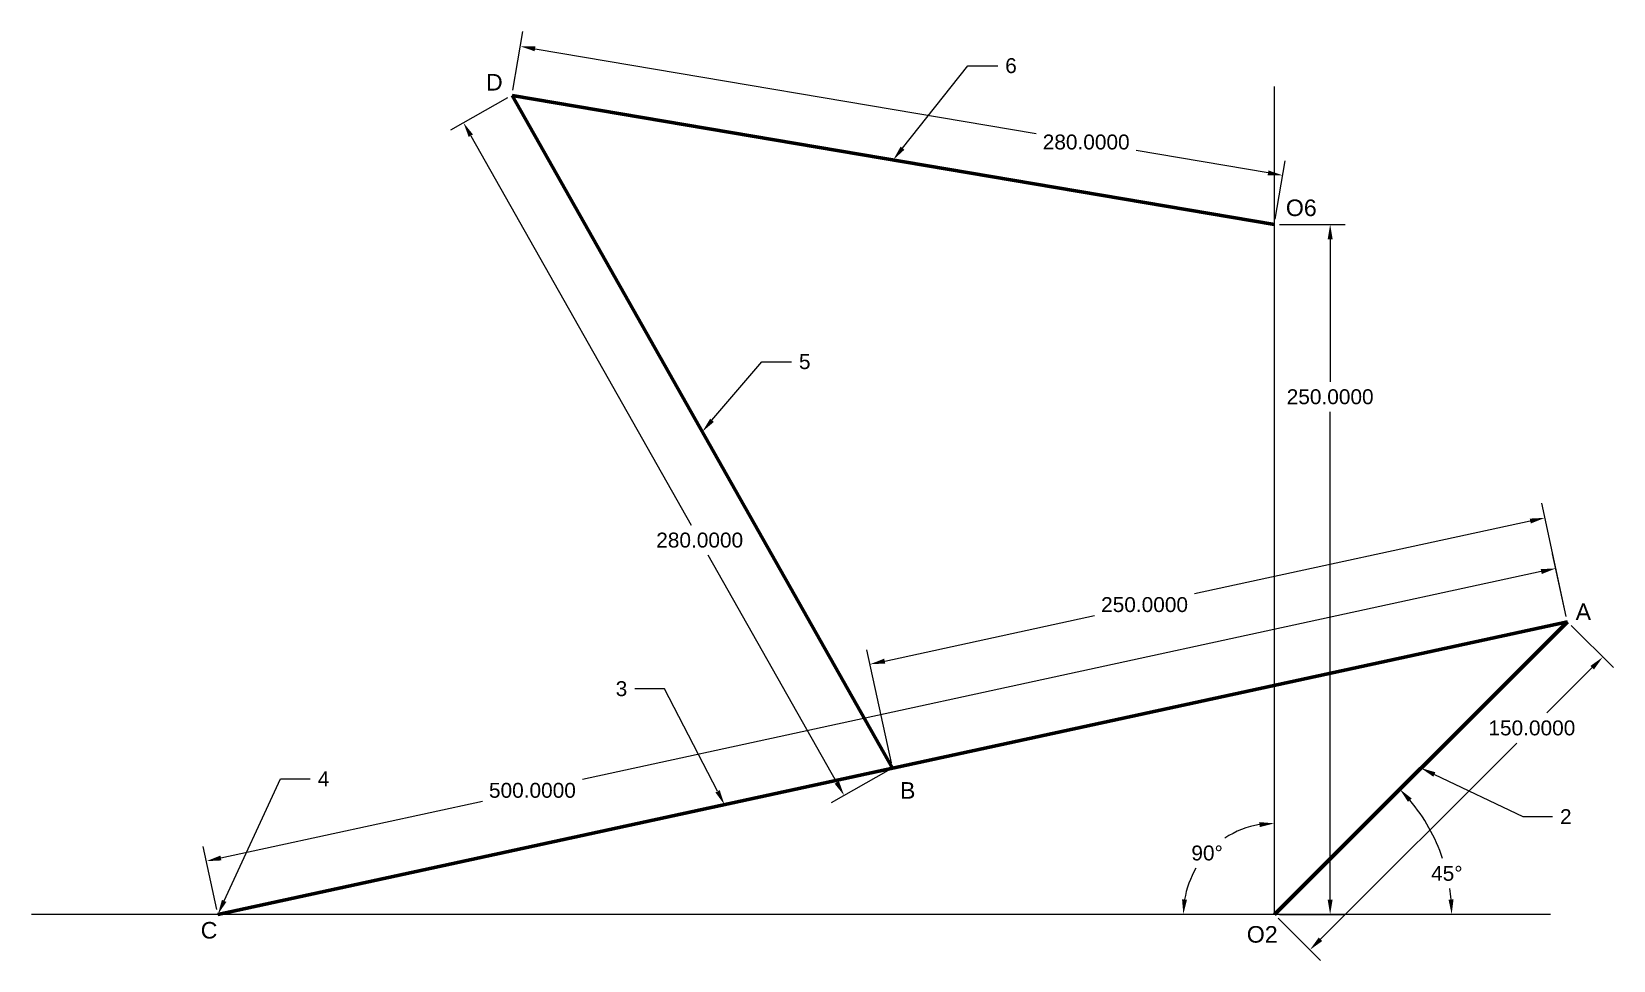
# Model space of a CAD drawing. Header units: inches. Extents: x -450 to 123, y -17 to 320.
import ezdxf
from ezdxf import colors
from ezdxf.entities.mleader import LeaderData, LeaderLine
from ezdxf.math import Vec2, Vec3

# ---------------------------------------------------------------- set-up
doc = ezdxf.new("R2010")
doc.units = ezdxf.units.IN
doc.header["$MEASUREMENT"] = 0
doc.styles.add('Annotative', font='arial.ttf')
doc.styles.get("Standard").update_dxf_attribs({"font": 'arial.ttf'})
doc.dimstyles.new('Annotative', dxfattribs={"dimscale": 0, "dimtxt": 0.18, "dimasz": 0.18, "dimexe": 0.18, "dimexo": 0.0625, "dimgap": 0.09, "dimtad": 0, "dimtih": 1, "dimtoh": 1, "dimdec": 4, "dimzin": 0, "dimdsep": 46, "dimtxsty": 'Standard', "dimcen": 0.09, "dimadec": 0, "dimazin": 0, "dimtfac": 1, "dimtdec": 4, "dimtofl": 0, "dimtmove": 0, "dimatfit": 3, "dimfxl": 1, "dimtolj": 1, "dimtzin": 0, "dimarcsym": 0})

# ---------------------------------------------------------------- blocks, each defined once
blk = doc.blocks.new('*D1')
at = {"color": 0, "lineweight": -2, "transparency": 16777216}
for p, q in [((-275.75, 298.61), (-272.16, 319.85)), ((-267.73, 313.62), (-86.31, 282.89)), ((-2.32, 268.66), (-50.03, 276.75)), ((0.31, 251.85), (3.91, 273.09))]:
    blk.add_line(p, q, dxfattribs=at)
at = {"color": 0, "transparency": 16777216}
for points in [[(-267.58, 314.51), (-267.88, 312.74), (-273.06, 314.53)], [(-2.17, 269.55), (-2.47, 267.78), (3.01, 267.76)]]:
    blk.add_solid(points, dxfattribs=at)
at = {"layer": 'Defpoints', "color": 0, "transparency": 16777216}
for p in [(-273.06, 314.53), (-276.07, 296.76), (0, 250)]:
    blk.add_point(p, dxfattribs=at)
at = {"color": 0, "transparency": 16777216, "insert": (-68.17, 279.82), "char_height": 5.4, "attachment_point": 5}
blk.add_mtext('\\A1;280.0000', dxfattribs=at)
blk = doc.blocks.new('*D2')
at = {"color": 0, "lineweight": -2, "transparency": 16777216}
for p, q in [((-277.7, 295.84), (-298.33, 284.17)), ((-290.97, 282.13), (-211.2, 141.06)), ((-158.47, 47.8), (-205.03, 130.14)), ((-139.88, 52.11), (-160.51, 40.44))]:
    blk.add_line(p, q, dxfattribs=at)
at = {"color": 0, "transparency": 16777216}
for points in [[(-290.19, 282.57), (-291.76, 281.69), (-293.63, 286.83)], [(-157.68, 48.24), (-159.25, 47.36), (-155.81, 43.1)]]:
    blk.add_solid(points, dxfattribs=at)
at = {"layer": 'Defpoints', "color": 0, "transparency": 16777216}
for p in [(-276.07, 296.76), (-293.63, 286.83), (-138.24, 53.03)]:
    blk.add_point(p, dxfattribs=at)
at = {"color": 0, "transparency": 16777216, "insert": (-208.11, 135.6), "char_height": 5.4, "attachment_point": 5}
blk.add_mtext('\\A1;280.0000', dxfattribs=at)
blk = doc.blocks.new('*D3')
at = {"color": 0, "lineweight": -2, "transparency": 16777216}
for p, q in [((105.67, 107.9), (100.73, 130.65)), ((96.6, 124.22), (-250.58, 48.86)), ((-381.47, 20.45), (-286.77, 41)), ((-382.95, 1.83), (-387.89, 24.58))]:
    blk.add_line(p, q, dxfattribs=at)
at = {"color": 0, "transparency": 16777216}
for points in [[(96.41, 125.1), (96.79, 123.34), (101.88, 125.37)], [(-381.66, 21.33), (-381.28, 19.57), (-386.74, 19.3)]]:
    blk.add_solid(points, dxfattribs=at)
at = {"layer": 'Defpoints', "color": 0, "transparency": 16777216}
for p in [(101.88, 125.37), (106.07, 106.07), (-382.55, 0)]:
    blk.add_point(p, dxfattribs=at)
at = {"color": 0, "transparency": 16777216, "insert": (-268.68, 44.93), "char_height": 5.4, "attachment_point": 5}
blk.add_mtext('\\A1;500.0000', dxfattribs=at)
blk = doc.blocks.new('*D4')
at = {"color": 0, "lineweight": -2, "transparency": 16777216}
for p, q in [((107.39, 104.74), (122.72, 89.42)), ((115.08, 89.42), (98.66, 72.99)), ((16.65, -9.01), (87.74, 62.08)), ((1.33, -1.33), (16.65, -16.65))]:
    blk.add_line(p, q, dxfattribs=at)
at = {"color": 0, "transparency": 16777216}
for points in [[(114.44, 90.05), (115.72, 88.78), (118.9, 93.23)], [(16.01, -8.38), (17.29, -9.65), (12.83, -12.83)]]:
    blk.add_solid(points, dxfattribs=at)
at = {"layer": 'Defpoints', "color": 0, "transparency": 16777216}
for p in [(106.07, 106.07), (118.9, 93.23), (0, 0)]:
    blk.add_point(p, dxfattribs=at)
at = {"color": 0, "transparency": 16777216, "insert": (93.2, 67.54), "char_height": 5.4, "attachment_point": 5}
blk.add_mtext('\\A1;150.0000', dxfattribs=at)
blk = doc.blocks.new('*D5')
at = {"color": 0, "lineweight": -2, "transparency": 16777216}
for start, end in [(18.4416, 40.1768), (4.8232, 8.4295)]:
    blk.add_arc((0, 0), 64.17, start, end, dxfattribs=at)
at = {"color": 0, "transparency": 16777216}
for points in [[(48.36, 40.79), (49.69, 42.01), (45.37, 45.37)], [(64.84, 5.43), (63.04, 5.36), (64.17, 0)]]:
    blk.add_solid(points, dxfattribs=at)
at = {"layer": 'Defpoints', "color": 0, "transparency": 16777216}
for p in [(106.07, 106.07), (55.57, 32.08), (-450, 0), (0, 0), (100, 0)]:
    blk.add_point(p, dxfattribs=at)
at = {"color": 0, "transparency": 16777216, "insert": (62.42, 14.85), "char_height": 5.4, "attachment_point": 5}
blk.add_mtext('\\A1;45°', dxfattribs=at)
blk = doc.blocks.new('*D6')
at = {"color": 0, "lineweight": -2, "transparency": 16777216}
for start, end in [(99.3878, 122.9533), (149.4477, 170.6122)]:
    blk.add_arc((0, 0), 32.99, start, end, dxfattribs=at)
at = {"color": 0, "transparency": 16777216}
for points in [[(-5.46, 33.45), (-5.31, 31.66), (0, 32.99)], [(-31.66, 5.31), (-33.45, 5.46), (-32.99, 0)]]:
    blk.add_solid(points, dxfattribs=at)
at = {"layer": 'Defpoints', "color": 0, "transparency": 16777216}
for p in [(0, 300), (-16.5, 28.57), (-450, 0), (0, 0), (100, 0)]:
    blk.add_point(p, dxfattribs=at)
at = {"color": 0, "transparency": 16777216, "insert": (-24.38, 22.23), "char_height": 5.4, "attachment_point": 5}
blk.add_mtext('\\A1;90°', dxfattribs=at)
blk = doc.blocks.new('*D7')
at = {"color": 0, "lineweight": -2, "transparency": 16777216}
for p, q in [((1.87, 250), (25.57, 250)), ((20.17, 244.6), (20.17, 192.99)), ((20.17, 5.4), (20.17, 182.07)), ((1.87, 0), (25.57, 0))]:
    blk.add_line(p, q, dxfattribs=at)
at = {"color": 0, "transparency": 16777216}
for points in [[(19.27, 244.6), (21.07, 244.6), (20.17, 250)], [(19.27, 5.4), (21.07, 5.4), (20.17, 0)]]:
    blk.add_solid(points, dxfattribs=at)
at = {"layer": 'Defpoints', "color": 0, "transparency": 16777216}
for p in [(0, 250), (0, 0), (20.17, 0)]:
    blk.add_point(p, dxfattribs=at)
at = {"color": 0, "transparency": 16777216, "insert": (20.17, 187.53), "char_height": 5.4, "attachment_point": 5}
blk.add_mtext('\\A1;250.0000', dxfattribs=at)
blk = doc.blocks.new('*D8')
at = {"color": 0, "lineweight": -2, "transparency": 16777216}
for p, q in [((105.67, 107.9), (96.76, 148.95)), ((92.62, 142.53), (-28.89, 116.15)), ((-141.13, 91.79), (-65.18, 108.28)), ((-138.64, 54.87), (-147.55, 95.92))]:
    blk.add_line(p, q, dxfattribs=at)
at = {"color": 0, "transparency": 16777216}
for points in [[(92.43, 143.41), (92.82, 141.65), (97.9, 143.68)], [(-141.32, 92.67), (-140.94, 90.91), (-146.41, 90.64)]]:
    blk.add_solid(points, dxfattribs=at)
at = {"layer": 'Defpoints', "color": 0, "transparency": 16777216}
for p in [(97.9, 143.68), (106.07, 106.07), (-138.24, 53.03)]:
    blk.add_point(p, dxfattribs=at)
at = {"color": 0, "transparency": 16777216, "insert": (-47.03, 112.22), "char_height": 5.4, "attachment_point": 5}
blk.add_mtext('\\A1;250.0000', dxfattribs=at)

msp = doc.modelspace()

# ---------------------------------------------------------------- linework, layer by layer
at = {"color": 18, "lineweight": 15, "true_color": 0x000000}
for p, q in [((0, 0), (0, 300)), ((100, 0), (-450, 0))]:
    msp.add_line(p, q, dxfattribs=at)
at = {"color": 40, "lineweight": 60, "true_color": 0xf8d731}
for p, q in [((0, 250), (-276.06725, 296.76405)), ((-138.24424, 53.03301), (-276.06725, 296.76405)), ((106.06602, 106.06602), (-382.55449, 0)), ((0, 0), (106.06602, 106.06602))]:
    msp.add_line(p, q, dxfattribs=at)

# ---------------------------------------------------------------- texts
at = {"char_height": 6, "attachment_point": 1, "style": 'Annotative'}
for s, insert in [('D', (-285.48935, 304.50563)), ('O6', (4.13298, 259.01733)), ('A', (109.04982, 112.66204)), ('B', (-135.58701, 47.92473)), ('C', (-388.7909, -2.73482))]:
    msp.add_mtext(s, dxfattribs=dict(at, insert=insert))
at = {"insert": (-10.0109, -4.22235), "char_height": 6, "width": 5.684341886080801e-14, "attachment_point": 1, "style": 'Annotative'}
msp.add_mtext('O2', dxfattribs=at)

# ---------------------------------------------------------------- dimensions: what is measured, and where the dimension line sits
for base, p1, p2, angle, picture, middle in [((-273.05843, 314.52628), (0, 250), (-276.06725, 296.76405), 170.3857222, '*D1', (-68.17007, 279.81949)), ((-293.63141, 286.83201), (-138.24424, 53.03301), (-276.06725, 296.76405), 119.4869317, '*D2', (-208.11319, 135.5986)), ((20.17191, 0), (0, 250), (0, 0), 270, '*D7', (20.17191, 187.52855)), ((97.90159, 143.67757), (-138.24424, 53.03301), (106.06602, 106.06602), 12.2473242, '*D8', (-47.03475, 112.2159)), ((101.87575, 125.36956), (-382.55449, 0), (106.06602, 106.06602), 12.2473242, '*D3', (-268.6785, 44.93246)), ((118.8971, 93.23493), (0, 0), (106.06602, 106.06602), 45, '*D4', (93.19996, 67.53778))]:
    dim = msp.add_linear_dim(base=base, p1=p1, p2=p2, angle=angle, dimstyle='Annotative')
    dim.commit()
    dim.dimension.update_dxf_attribs({"geometry": picture, "text_midpoint": middle, "dimtype": 161})
for base, line1, line2, picture, middle in [((-16.4972, 28.57398), ((0, 0), (0, 300)), ((100, 0), (-450, 0)), '*D6', (-24.38244, 22.22896)), ((55.5705, 32.08364), ((100, 0), (-450, 0)), ((0, 0), (106.06602, 106.06602)), '*D5', (62.42472, 14.85245))]:
    dim = msp.add_angular_dim_2l(base=base, line1=line1, line2=line2, dimstyle='Annotative')
    dim.commit()
    dim.dimension.update_dxf_attribs({"geometry": picture, "text_midpoint": middle, "dimtype": 162})

# ---------------------------------------------------------------- leaders
ml = msp.add_multileader_mtext('Standard')
ml.set_content('6', color=256)
ml.set_leader_properties()
ml.build(insert=Vec2(0, 0))
ml.multileader.update_dxf_attribs({"dogleg_length": 0.36, "arrow_head_size": 5.4, "scale": 30})
ctx = ml.context
ctx.base_point, ctx.scale, ctx.char_height, ctx.arrow_head_size, ctx.landing_gap_size, ctx.plane_origin = Vec3(-100.18799, 307.48094), 30, 5.4, 5.4, 2.7, Vec3(-138.03362, 273.38202)
notes = []
notes.append((ctx, [(0, (1, 1, 0), (-110.98799, 307.48094), (1, 0), 10.8, [(0, [(-138.03362, 273.38202)], 0, [])])]))
ctx.mtext.insert, ctx.mtext.flow_direction = Vec3(-97.48799, 310.22699), 5
ml = msp.add_multileader_mtext('Standard')
ml.set_content('5', color=256)
ml.set_leader_properties()
ml.build(insert=Vec2(0, 0))
ml.multileader.update_dxf_attribs({"dogleg_length": 0.36, "arrow_head_size": 5.4, "scale": 30})
ctx = ml.context
ctx.base_point, ctx.scale, ctx.char_height, ctx.arrow_head_size, ctx.landing_gap_size, ctx.plane_origin = Vec3(-174.86618, 200.24755), 30, 5.4, 5.4, 2.7, Vec3(-207.15574, 174.89853)
notes.append((ctx, [(0, (1, 1, 0), (-185.66618, 200.24755), (1, 0), 10.8, [(0, [(-207.15574, 174.89853)], 0, [])])]))
ctx.mtext.insert, ctx.mtext.flow_direction = Vec3(-172.16618, 202.99359), 5
ml = msp.add_multileader_mtext('Standard')
ml.set_content('3', color=256)
ml.set_leader_properties()
ml.build(insert=Vec2(0, 0))
ml.multileader.update_dxf_attribs({"dogleg_length": 0.36, "arrow_head_size": 5.4, "scale": 30})
ctx = ml.context
ctx.base_point, ctx.scale, ctx.char_height, ctx.arrow_head_size, ctx.landing_gap_size, ctx.plane_origin = Vec3(-240.57351, 81.74984), 30, 5.4, 5.4, 2.7, Vec3(-199.15607, 39.81073)
ctx.text_align_type = 2
notes.append((ctx, [(0, (1, 1, 0), (-220.83736, 81.74984), (-1, 0), 10.8, [(0, [(-199.15607, 39.81073)], 0, [])])]))
ctx.mtext.insert, ctx.mtext.alignment, ctx.mtext.flow_direction = Vec3(-234.33736, 84.49773), 3, 5
ml = msp.add_multileader_mtext('Standard')
ml.set_content('4', color=256)
ml.set_leader_properties()
ml.build(insert=Vec2(0, 0))
ml.multileader.update_dxf_attribs({"dogleg_length": 0.36, "arrow_head_size": 5.4, "scale": 30})
ctx = ml.context
ctx.base_point, ctx.scale, ctx.char_height, ctx.arrow_head_size, ctx.landing_gap_size, ctx.plane_origin = Vec3(-349.09328, 49.15089), 30, 5.4, 5.4, 2.7, Vec3(-382.55449, 0)
notes.append((ctx, [(0, (1, 1, 0), (-359.89328, 49.15089), (1, 0), 10.8, [(0, [(-382.55449, 0)], 0, [])])]))
ctx.mtext.insert, ctx.mtext.flow_direction = Vec3(-346.39328, 51.85089), 5
ml = msp.add_multileader_mtext('Standard')
ml.set_content('2', color=256)
ml.set_leader_properties()
ml.build(insert=Vec2(0, 0))
ml.multileader.update_dxf_attribs({"dogleg_length": 0.36, "arrow_head_size": 5.4, "scale": 30})
ctx = ml.context
ctx.base_point, ctx.scale, ctx.char_height, ctx.arrow_head_size, ctx.landing_gap_size, ctx.plane_origin = Vec3(100.69255, 35.42501), 30, 5.4, 5.4, 2.7, Vec3(53.03301, 53.03301)
notes.append((ctx, [(0, (1, 1, 0), (89.89255, 35.42501), (1, 0), 10.8, [(0, [(53.03301, 53.03301)], 0, [])])]))
ctx.mtext.insert, ctx.mtext.flow_direction = Vec3(103.39255, 38.12501), 5
for ctx, leaders in notes:
    for number, flags, end, landing, length, lines in leaders:
        leader = LeaderData()
        leader.index, (leader.has_last_leader_line, leader.has_dogleg_vector, leader.attachment_direction) = number, flags
        leader.last_leader_point, leader.dogleg_vector, leader.dogleg_length = Vec3(end), Vec3(landing), length
        for number, points, colour, breaks in lines:
            line = LeaderLine()
            line.index, line.vertices, line.color, line.breaks = number, Vec3.list(points), colors.encode_raw_color(colour), breaks
            leader.lines.append(line)
        ctx.leaders.append(leader)

doc.saveas('drawing.dxf')
